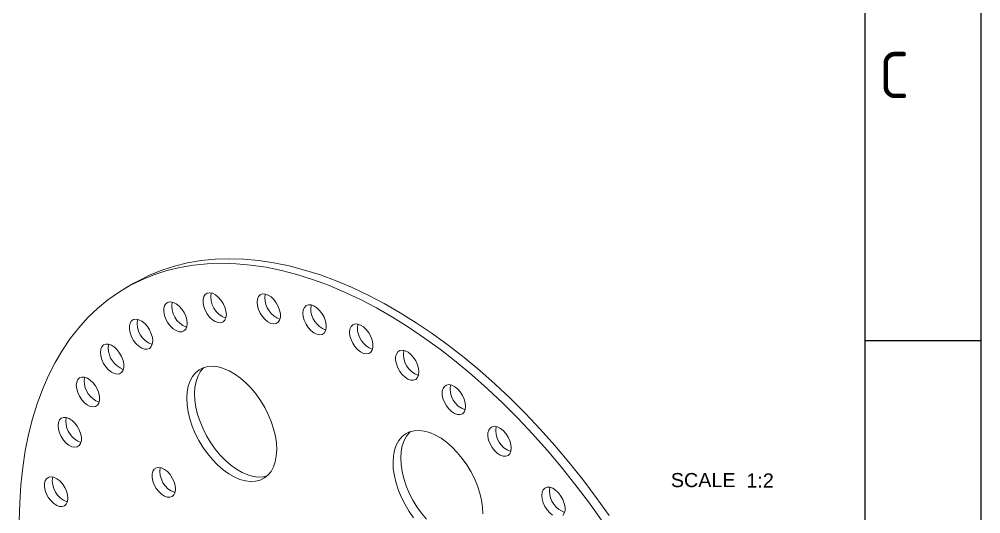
# Model space of a CAD drawing. Header units: millimetres. Extents: x 2761 to 3222, y 1093 to 1419.
# Drawn here: x 3130.4 to 3221.7, y 1239.6 to 1286.5 of the extents above; entities that cross this region are included whole.
import ezdxf
from ezdxf.enums import TextEntityAlignment as Align

# ---------------------------------------------------------------- set-up
doc = ezdxf.new("R2010")
doc.units = ezdxf.units.MM
doc.linetypes.add('ACAD_ISO02W100', pattern=[15, 12, -3])
doc.linetypes.add('ACAD_ISO05W100', pattern=[33, 24, -3, 0, -3, 0, -3])
doc.layers.add('AM_8', color=40, linetype='ACAD_ISO02W100', lineweight=35)
doc.layers.add('AM_BOR', color=240, linetype='ACAD_ISO05W100', lineweight=20)
doc.styles.add('ACISOTS', font='isocp.shx', dxfattribs={"height": 1})
doc.styles.get("Standard").update_dxf_attribs({"font": 'arial.ttf'})

# ---------------------------------------------------------------- blocks, each defined once
blk = doc.blocks.new('A3 ZTL')
blk.add_line((401.174, 9.785), (401.174, 280.822))
at = {"layer": 'AM_BOR', "color": 135, "linetype": 'Continuous', "lineweight": 25}
blk.add_line((410.959, 290.607), (410.959, 0), dxfattribs=at)
at = {"layer": 'AM_BOR', "color": 135, "lineweight": 25}
blk.add_line((401.174, 145.303), (410.959, 145.303), dxfattribs=at)
at = {"layer": 'AM_BOR', "color": 135, "lineweight": 25, "style": 'ACISOTS'}
blk.add_text('C', height=3.914, dxfattribs=at).set_placement((403.62, 167.808), align=Align.MIDDLE)

msp = doc.modelspace()

# ---------------------------------------------------------------- linework, layer by layer
at = {"color": 7, "linetype": 'Continuous', "lineweight": 15}
msp.add_line((3141.302, 1261.461), (3140.563, 1261.032), dxfattribs=at)
at = {"color": 7, "linetype": 'Continuous', "lineweight": 15, "flags": 128}
for points in [[(3185.701, 1238.966), (3184.463, 1240.696), (3183.188, 1242.385), (3181.876, 1244.027), (3180.532, 1245.621), (3179.157, 1247.163), (3177.754, 1248.65), (3176.326, 1250.079), (3174.875, 1251.447), (3173.405, 1252.752), (3171.918, 1253.991), (3170.418, 1255.162), (3168.907, 1256.262), (3167.388, 1257.289), (3165.864, 1258.242), (3164.338, 1259.118), (3162.814, 1259.915), (3161.293, 1260.633), (3159.78, 1261.269), (3158.277, 1261.823), (3156.787, 1262.293), (3155.312, 1262.679), (3153.857, 1262.979), (3152.423, 1263.193), (3151.013, 1263.321), (3149.631, 1263.363), (3148.278, 1263.317), (3146.958, 1263.185), (3145.674, 1262.967), (3144.427, 1262.663), (3143.22, 1262.273), (3142.055, 1261.8), (3140.936, 1261.242), (3139.863, 1260.602), (3138.839, 1259.88), (3137.866, 1259.079), (3136.947, 1258.2), (3136.082, 1257.244), (3135.273, 1256.213), (3134.523, 1255.109), (3133.831, 1253.935), (3133.201, 1252.693), (3132.633, 1251.385), (3132.128, 1250.014), (3131.687, 1248.582), (3131.312, 1247.093), (3131.002, 1245.549), (3130.758, 1243.953), (3130.581, 1242.308), (3130.472, 1240.618), (3130.43, 1238.885)], [(3186.439, 1239.395), (3185.202, 1241.125), (3183.926, 1242.813), (3182.615, 1244.456), (3181.27, 1246.05), (3179.895, 1247.591), (3178.492, 1249.078), (3177.064, 1250.507), (3175.613, 1251.876), (3174.143, 1253.181), (3172.657, 1254.42), (3171.156, 1255.59), (3169.645, 1256.691), (3168.126, 1257.718), (3166.602, 1258.671), (3165.077, 1259.546), (3163.552, 1260.344), (3162.032, 1261.062), (3160.518, 1261.698), (3159.015, 1262.252), (3157.525, 1262.722), (3156.05, 1263.107), (3154.595, 1263.408), (3153.161, 1263.622), (3151.751, 1263.75), (3150.369, 1263.791), (3149.017, 1263.746), (3147.697, 1263.614), (3146.412, 1263.396), (3145.165, 1263.092), (3143.958, 1262.702), (3142.794, 1262.228), (3141.674, 1261.671), (3141.302, 1261.461)], [(3146.372, 1257.639), (3146.339, 1257.976), (3146.238, 1258.333), (3146.075, 1258.685), (3145.862, 1259.012), (3145.61, 1259.293), (3145.337, 1259.51), (3145.059, 1259.65), (3144.794, 1259.703), (3144.558, 1259.667), (3144.366, 1259.543), (3144.23, 1259.34), (3144.16, 1259.07), (3144.158, 1258.75), (3144.226, 1258.4), (3144.359, 1258.043), (3144.548, 1257.7), (3144.783, 1257.394), (3145.047, 1257.143), (3145.325, 1256.964), (3145.599, 1256.866), (3145.851, 1256.858), (3146.067, 1256.939), (3146.232, 1257.103), (3146.336, 1257.342), (3146.372, 1257.639)], [(3150.092, 1258.5), (3150.058, 1258.837), (3149.957, 1259.194), (3149.795, 1259.546), (3149.581, 1259.873), (3149.33, 1260.154), (3149.057, 1260.371), (3148.779, 1260.511), (3148.513, 1260.564), (3148.277, 1260.528), (3148.086, 1260.404), (3147.95, 1260.201), (3147.879, 1259.931), (3147.878, 1259.611), (3147.946, 1259.261), (3148.078, 1258.904), (3148.268, 1258.561), (3148.502, 1258.255), (3148.767, 1258.004), (3149.044, 1257.825), (3149.318, 1257.727), (3149.571, 1257.719), (3149.786, 1257.8), (3149.951, 1257.964), (3150.055, 1258.203), (3150.092, 1258.5)], [(3153.006, 1259.668), (3153.04, 1259.33), (3153.141, 1258.974), (3153.303, 1258.622), (3153.517, 1258.295), (3153.768, 1258.014), (3154.041, 1257.797), (3154.319, 1257.657), (3154.585, 1257.604), (3154.821, 1257.64), (3155.012, 1257.764), (3155.148, 1257.967), (3155.219, 1258.237), (3155.22, 1258.557), (3155.152, 1258.907), (3155.02, 1259.264), (3154.83, 1259.606), (3154.596, 1259.913), (3154.331, 1260.164), (3154.054, 1260.343), (3153.78, 1260.44), (3153.527, 1260.449), (3153.312, 1260.368), (3153.147, 1260.204), (3153.043, 1259.965), (3153.006, 1259.668)], [(3153.794, 1260.438), (3153.781, 1260.394), (3153.745, 1260.096)], [(3157.358, 1258.637), (3157.391, 1258.3), (3157.493, 1257.944), (3157.655, 1257.591), (3157.869, 1257.264), (3158.12, 1256.983), (3158.393, 1256.766), (3158.671, 1256.627), (3158.936, 1256.573), (3159.172, 1256.61), (3159.364, 1256.733), (3159.5, 1256.937), (3159.57, 1257.207), (3159.572, 1257.526), (3159.504, 1257.876), (3159.371, 1258.233), (3159.182, 1258.576), (3158.948, 1258.882), (3158.683, 1259.133), (3158.405, 1259.313), (3158.131, 1259.41), (3157.879, 1259.418), (3157.663, 1259.338), (3157.498, 1259.173), (3157.394, 1258.934), (3157.358, 1258.637)], [(3158.145, 1259.407), (3158.133, 1259.363), (3158.096, 1259.066)], [(3143.101, 1255.982), (3143.068, 1256.319), (3142.967, 1256.676), (3142.804, 1257.028), (3142.591, 1257.355), (3142.339, 1257.636), (3142.066, 1257.853), (3141.788, 1257.993), (3141.523, 1258.046), (3141.287, 1258.01), (3141.095, 1257.886), (3140.96, 1257.683), (3140.889, 1257.413), (3140.887, 1257.093), (3140.955, 1256.743), (3141.088, 1256.386), (3141.277, 1256.043), (3141.512, 1255.737), (3141.776, 1255.486), (3142.054, 1255.307), (3142.328, 1255.209), (3142.58, 1255.201), (3142.796, 1255.282), (3142.961, 1255.446), (3143.065, 1255.685), (3143.101, 1255.982)], [(3161.79, 1256.818), (3161.824, 1256.481), (3161.925, 1256.125), (3162.087, 1255.772), (3162.301, 1255.445), (3162.552, 1255.164), (3162.825, 1254.947), (3163.103, 1254.808), (3163.369, 1254.755), (3163.605, 1254.791), (3163.796, 1254.915), (3163.932, 1255.118), (3164.003, 1255.388), (3164.004, 1255.708), (3163.936, 1256.057), (3163.804, 1256.414), (3163.614, 1256.757), (3163.38, 1257.063), (3163.115, 1257.314), (3162.837, 1257.494), (3162.564, 1257.591), (3162.311, 1257.6), (3162.096, 1257.519), (3161.931, 1257.354), (3161.827, 1257.116), (3161.79, 1256.818)], [(3162.578, 1257.588), (3162.565, 1257.544), (3162.529, 1257.247)], [(3138.139, 1254.901), (3138.173, 1254.564), (3138.274, 1254.208), (3138.436, 1253.855), (3138.65, 1253.528), (3138.901, 1253.247), (3139.175, 1253.03), (3139.453, 1252.891), (3139.718, 1252.837), (3139.954, 1252.874), (3140.146, 1252.997), (3140.281, 1253.201), (3140.352, 1253.471), (3140.353, 1253.791), (3140.286, 1254.14), (3140.153, 1254.497), (3139.963, 1254.84), (3139.729, 1255.146), (3139.465, 1255.397), (3139.187, 1255.577), (3138.913, 1255.674), (3138.66, 1255.682), (3138.445, 1255.602), (3138.28, 1255.437), (3138.176, 1255.198), (3138.139, 1254.901)], [(3138.927, 1255.671), (3138.914, 1255.627), (3138.878, 1255.33)], [(3168.377, 1253.037), (3168.343, 1253.374), (3168.242, 1253.73), (3168.08, 1254.083), (3167.866, 1254.41), (3167.615, 1254.691), (3167.341, 1254.908), (3167.063, 1255.048), (3166.798, 1255.101), (3166.562, 1255.064), (3166.37, 1254.941), (3166.235, 1254.737), (3166.164, 1254.467), (3166.163, 1254.148), (3166.23, 1253.798), (3166.363, 1253.441), (3166.553, 1253.098), (3166.787, 1252.792), (3167.051, 1252.541), (3167.329, 1252.361), (3167.603, 1252.264), (3167.856, 1252.256), (3168.071, 1252.336), (3168.236, 1252.501), (3168.34, 1252.74), (3168.377, 1253.037)], [(3154.87, 1245.658), (3154.84, 1246.291), (3154.742, 1246.953), (3154.579, 1247.633), (3154.354, 1248.321), (3154.069, 1249.005), (3153.73, 1249.675), (3153.342, 1250.321), (3152.91, 1250.931), (3152.442, 1251.497), (3151.945, 1252.009), (3151.427, 1252.46), (3150.896, 1252.843), (3150.36, 1253.15), (3149.828, 1253.378), (3149.308, 1253.523), (3148.809, 1253.583), (3148.338, 1253.556), (3147.903, 1253.443), (3147.511, 1253.246), (3147.167, 1252.968), (3146.877, 1252.613), (3146.647, 1252.188), (3146.478, 1251.698), (3146.375, 1251.151), (3146.339, 1250.556), (3146.369, 1249.923), (3146.467, 1249.261), (3146.629, 1248.581), (3146.855, 1247.893), (3147.139, 1247.209), (3147.479, 1246.539), (3147.867, 1245.893), (3148.299, 1245.283), (3148.767, 1244.717), (3149.264, 1244.204), (3149.782, 1243.753), (3150.313, 1243.371), (3150.849, 1243.064), (3151.381, 1242.835), (3151.9, 1242.691), (3152.4, 1242.631), (3152.87, 1242.658), (3153.306, 1242.771), (3153.698, 1242.968), (3154.042, 1243.246), (3154.331, 1243.6), (3154.562, 1244.026), (3154.73, 1244.516), (3154.834, 1245.063), (3154.87, 1245.658)], [(3147.984, 1253.471), (3147.905, 1253.397), (3147.616, 1253.042), (3147.385, 1252.616), (3147.217, 1252.126), (3147.113, 1251.579), (3147.077, 1250.985), (3147.108, 1250.351), (3147.205, 1249.689), (3147.368, 1249.009), (3147.593, 1248.322), (3147.878, 1247.637), (3148.217, 1246.967), (3148.606, 1246.322), (3149.037, 1245.711), (3149.505, 1245.145), (3150.002, 1244.633), (3150.52, 1244.182), (3151.052, 1243.8), (3151.587, 1243.492), (3152.119, 1243.264), (3152.639, 1243.119), (3153.138, 1243.06), (3153.609, 1243.087), (3153.963, 1243.171)], [(3135.85, 1251.776), (3135.883, 1251.438), (3135.984, 1251.082), (3136.147, 1250.729), (3136.36, 1250.402), (3136.612, 1250.122), (3136.885, 1249.905), (3137.163, 1249.765), (3137.428, 1249.712), (3137.664, 1249.748), (3137.856, 1249.872), (3137.991, 1250.075), (3138.062, 1250.345), (3138.064, 1250.665), (3137.996, 1251.015), (3137.863, 1251.372), (3137.674, 1251.714), (3137.439, 1252.021), (3137.175, 1252.272), (3136.897, 1252.451), (3136.623, 1252.548), (3136.371, 1252.557), (3136.155, 1252.476), (3135.99, 1252.311), (3135.886, 1252.073), (3135.85, 1251.776)], [(3136.637, 1252.545), (3136.625, 1252.502), (3136.588, 1252.204)], [(3172.802, 1249.77), (3172.768, 1250.108), (3172.667, 1250.464), (3172.505, 1250.817), (3172.291, 1251.144), (3172.04, 1251.424), (3171.767, 1251.641), (3171.489, 1251.781), (3171.223, 1251.834), (3170.987, 1251.798), (3170.796, 1251.674), (3170.66, 1251.471), (3170.589, 1251.201), (3170.588, 1250.881), (3170.656, 1250.532), (3170.789, 1250.174), (3170.978, 1249.832), (3171.212, 1249.525), (3171.477, 1249.274), (3171.755, 1249.095), (3172.028, 1248.998), (3172.281, 1248.989), (3172.497, 1249.07), (3172.661, 1249.235), (3172.765, 1249.473), (3172.802, 1249.77)], [(3134.115, 1247.945), (3134.148, 1247.608), (3134.249, 1247.252), (3134.411, 1246.899), (3134.625, 1246.572), (3134.876, 1246.291), (3135.15, 1246.074), (3135.428, 1245.934), (3135.693, 1245.881), (3135.929, 1245.918), (3136.121, 1246.041), (3136.256, 1246.245), (3136.327, 1246.515), (3136.328, 1246.834), (3136.261, 1247.184), (3136.128, 1247.541), (3135.938, 1247.884), (3135.704, 1248.19), (3135.44, 1248.441), (3135.162, 1248.621), (3134.888, 1248.718), (3134.635, 1248.726), (3134.42, 1248.646), (3134.255, 1248.481), (3134.151, 1248.242), (3134.115, 1247.945)], [(3134.902, 1248.715), (3134.889, 1248.671), (3134.853, 1248.374)], [(3177.14, 1245.812), (3177.106, 1246.149), (3177.005, 1246.506), (3176.843, 1246.858), (3176.629, 1247.185), (3176.378, 1247.466), (3176.104, 1247.683), (3175.826, 1247.823), (3175.561, 1247.876), (3175.325, 1247.839), (3175.133, 1247.716), (3174.998, 1247.513), (3174.927, 1247.243), (3174.926, 1246.923), (3174.993, 1246.573), (3175.126, 1246.216), (3175.316, 1245.873), (3175.55, 1245.567), (3175.814, 1245.316), (3176.092, 1245.136), (3176.366, 1245.039), (3176.619, 1245.031), (3176.834, 1245.112), (3176.999, 1245.276), (3177.103, 1245.515), (3177.14, 1245.812)], [(3174.444, 1239.558), (3174.413, 1240.192), (3174.315, 1240.854), (3174.153, 1241.534), (3173.927, 1242.221), (3173.643, 1242.906), (3173.303, 1243.576), (3172.915, 1244.221), (3172.483, 1244.832), (3172.015, 1245.398), (3171.518, 1245.91), (3171, 1246.361), (3170.469, 1246.743), (3169.933, 1247.051), (3169.401, 1247.279), (3168.882, 1247.424), (3168.382, 1247.483), (3167.912, 1247.456), (3167.476, 1247.344), (3167.084, 1247.147), (3166.74, 1246.869), (3166.451, 1246.514), (3166.22, 1246.088), (3166.052, 1245.598), (3165.948, 1245.051), (3165.912, 1244.457), (3165.942, 1243.823), (3166.04, 1243.161), (3166.203, 1242.481), (3166.428, 1241.794), (3166.713, 1241.109), (3167.052, 1240.439), (3167.44, 1239.794), (3167.872, 1239.183)], [(3167.557, 1247.372), (3167.479, 1247.297), (3167.189, 1246.943), (3166.958, 1246.517), (3166.79, 1246.027), (3166.687, 1245.48), (3166.65, 1244.885), (3166.681, 1244.252), (3166.778, 1243.59), (3166.941, 1242.91), (3167.167, 1242.222), (3167.451, 1241.538), (3167.79, 1240.868), (3168.179, 1240.222), (3168.61, 1239.612), (3169.079, 1239.046)], [(3145.26, 1241.917), (3145.226, 1242.254), (3145.125, 1242.61), (3144.963, 1242.963), (3144.749, 1243.29), (3144.498, 1243.571), (3144.224, 1243.788), (3143.946, 1243.927), (3143.681, 1243.98), (3143.445, 1243.944), (3143.253, 1243.82), (3143.118, 1243.617), (3143.047, 1243.347), (3143.046, 1243.027), (3143.114, 1242.678), (3143.246, 1242.32), (3143.436, 1241.978), (3143.67, 1241.672), (3143.935, 1241.421), (3144.212, 1241.241), (3144.486, 1241.144), (3144.739, 1241.135), (3144.954, 1241.216), (3145.119, 1241.381), (3145.223, 1241.619), (3145.26, 1241.917)], [(3135.041, 1241.029), (3135.007, 1241.367), (3134.906, 1241.723), (3134.744, 1242.076), (3134.53, 1242.403), (3134.279, 1242.683), (3134.006, 1242.9), (3133.728, 1243.04), (3133.462, 1243.093), (3133.226, 1243.057), (3133.035, 1242.933), (3132.899, 1242.73), (3132.828, 1242.46), (3132.827, 1242.14), (3132.895, 1241.79), (3133.027, 1241.433), (3133.217, 1241.091), (3133.451, 1240.784), (3133.716, 1240.533), (3133.993, 1240.354), (3134.267, 1240.257), (3134.52, 1240.248), (3134.735, 1240.329), (3134.9, 1240.494), (3135.004, 1240.732), (3135.041, 1241.029)], [(3182.033, 1239.409), (3182.169, 1239.612), (3182.24, 1239.882), (3182.241, 1240.202), (3182.173, 1240.552), (3182.04, 1240.909), (3181.851, 1241.252), (3181.617, 1241.558), (3181.352, 1241.809), (3181.074, 1241.989), (3180.801, 1242.086), (3180.548, 1242.094), (3180.332, 1242.013), (3180.168, 1241.849), (3180.064, 1241.61), (3180.027, 1241.313)], [(3180.815, 1242.083), (3180.802, 1242.039), (3180.766, 1241.742)], [(3180.027, 1241.313), (3180.061, 1240.976), (3180.162, 1240.619), (3180.324, 1240.267), (3180.538, 1239.94), (3180.789, 1239.659), (3181.062, 1239.442)]]:
    msp.add_lwpolyline(points, dxfattribs=at)
at = {"color": 7, "linetype": 'Continuous', "lineweight": 15}
for centre, radius, start, end in [((3147.028, 1259.303), 2.125, 169.64472, 250.62547), ((3150.748, 1260.164), 2.125, 169.64472, 250.62547), ((3155.947, 1260.115), 2.203, 180.49139, 249.59229), ((3160.299, 1259.085), 2.203, 180.49139, 249.59229), ((3143.757, 1257.646), 2.125, 169.64472, 250.62547), ((3164.731, 1257.266), 2.203, 180.49139, 249.59229), ((3141.08, 1255.349), 2.203, 180.49139, 249.59229), ((3169.032, 1254.7), 2.125, 169.64472, 250.62547), ((3138.791, 1252.223), 2.203, 180.49139, 249.59229), ((3173.458, 1251.434), 2.125, 169.64472, 250.62547), ((3137.055, 1248.393), 2.203, 180.49139, 249.59229), ((3177.795, 1247.475), 2.125, 169.64472, 250.62547), ((3145.915, 1243.58), 2.125, 169.64472, 250.62547), ((3135.697, 1242.693), 2.125, 169.64472, 250.62547), ((3182.968, 1241.76), 2.203, 180.49139, 249.59229)]:
    msp.add_arc(centre, radius, start, end, dxfattribs=at)

# ---------------------------------------------------------------- block references
at = {"linetype": 'ByBlock', "lineweight": 0, "xscale": 1.121617728, "yscale": 1.121617728, "zscale": 1.121617728}
msp.add_blockref('A3 ZTL', (2760.77, 1093.04), dxfattribs=at)

# ---------------------------------------------------------------- texts
at = {"layer": 'AM_8', "color": 0, "linetype": 'Continuous'}
for s, p in [('SCALE', (3192.287, 1242.099)), ('1:2', (3199.458, 1242.062))]:
    msp.add_text(s, height=1.3416, dxfattribs=at).set_placement(p)

doc.saveas('drawing.dxf')
